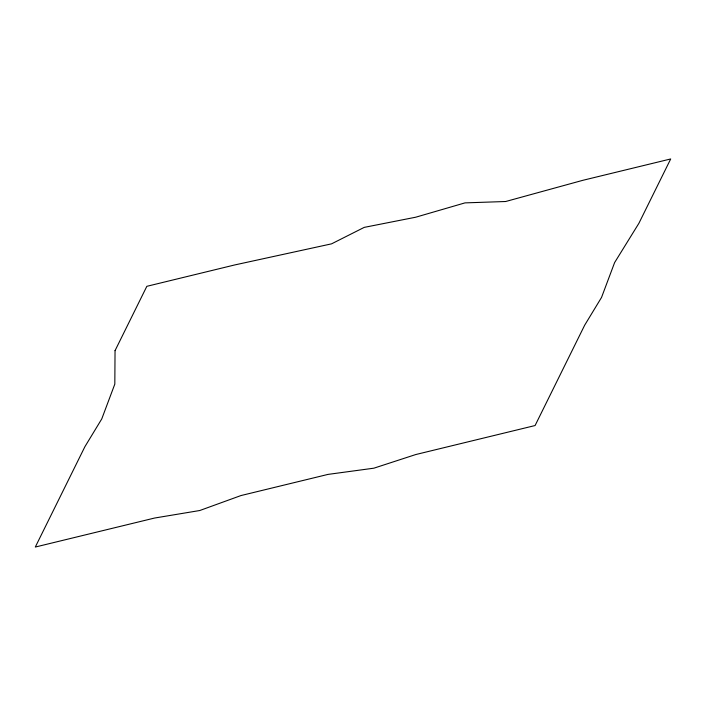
<?xml version="1.0" encoding="UTF-8"?>
<svg xmlns="http://www.w3.org/2000/svg" width="706" height="706" viewBox="0 0 706 706"><rect width="100%" height="100%" fill="white"/><g stroke="black" fill="none" stroke-linecap="round" stroke-linejoin="round"><path stroke-width="1.06" d="M115.043 350.653L114.822 384.099L101.752 418.94L84.905 446.677L35.3 547.044L154.605 518.036L199.763 510.517L240.967 495.559L328.025 474.397L373.871 468.184L415.772 454.54L535.086 425.541L584.692 325.166L601.538 297.429L614.608 262.588L638.904 223.29L670.7 158.956L582.882 180.304L505.672 201.51L464.98 202.887L415.71 217.21L364.234 227.376L331.564 243.844L234.657 264.962L146.839 286.318L115.043 350.653"/></g></svg>
